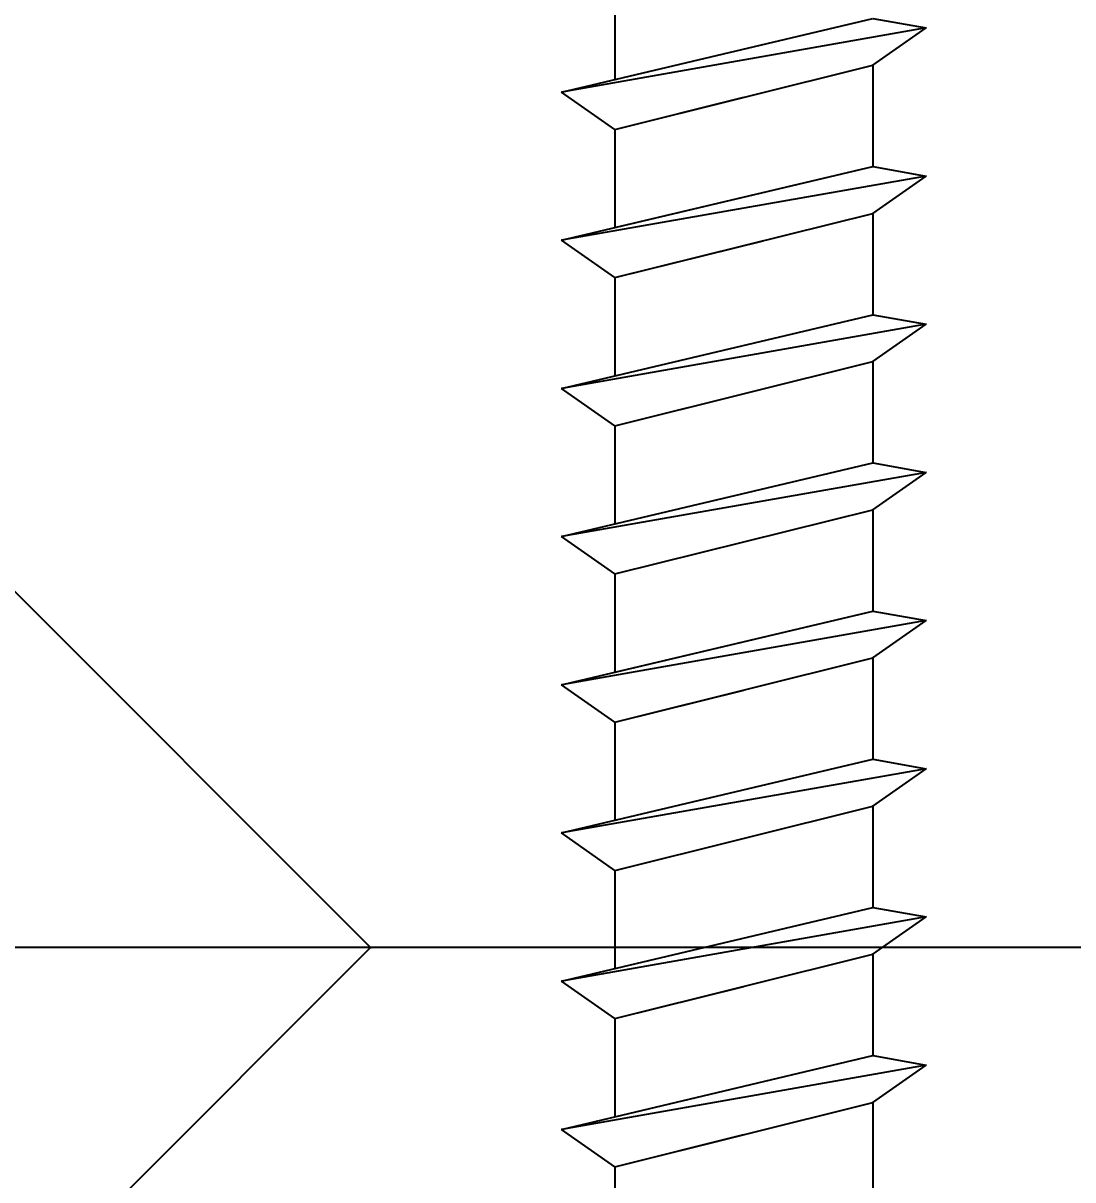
# Model space of a CAD drawing. Header units: inches. Extents: x -2661 to 42767, y -1222 to 9099.
# Drawn here: x 611.764 to 612.473, y 2356.344 to 2357.125 of the extents above; entities that cross this region are included whole.
import ezdxf
from ezdxf import colors
from ezdxf.entities.mleader import LeaderData, LeaderLine
from ezdxf.math import Vec2, Vec3

# ---------------------------------------------------------------- set-up
doc = ezdxf.new("R2010")
doc.units = ezdxf.units.IN
doc.header["$LTSCALE"] = 12
doc.header["$MEASUREMENT"] = 0
doc.layers.get('0').update_dxf_attribs({"linetype": 'CONTINUOUS'})
for name, color, linetype in [('S-ANNO-NOTE', 4, 'CONTINUOUS'), ('S-SIMPSON', 2, 'CONTINUOUS'), ('S-WOOD', 3, 'CONTINUOUS')]:
    doc.layers.add(name, color=color, linetype=linetype)
doc.styles.add('Arial', font='arial.ttf', dxfattribs={"width": 0.85})

# ---------------------------------------------------------------- blocks, each defined once
blk = doc.blocks.new('*U284')
h = blk.add_hatch()
h.set_pattern_fill('GLB', color=1, scale=1.5, pattern_type=2)
h.set_pattern_definition([(0, (0, 0), (0, 1.5), []), (315, (0, 0), (1.5, -3e-16), [2.12132, -2.12132]), (45, (0, 0), (1.5, -2e-16), [2.12132, -2.12132])])
h.paths.add_polyline_path([(0, 0), (5.5, 0), (5.5, 13.5), (0, 13.5)])
blk = doc.blocks.new('SIP SCREW')
at = {"layer": 'S-SIMPSON', "color": 1}
for p, q in [((-0.087, -10.81124), (-0.087, -10.87751)), ((-0.087, -10.81124), (-0.087, -10.87751)), ((-0.087, -10.81124), (-0.087, -10.87751)), ((-0.087, -10.81124), (-0.087, -10.87751)), ((-0.087, -10.81124), (-0.087, -10.87751)), ((-0.087, -10.81124), (-0.087, -10.87751)), ((-0.087, -10.81124), (-0.087, -10.87751)), ((-0.087, -10.81124), (-0.087, -10.87751)), ((-0.087, -10.81124), (-0.087, -10.87751)), ((-0.087, -10.81124), (-0.087, -10.87751)), ((-0.123, -10.88604), (0.087, -10.83631)), ((-0.123, -10.88604), (0.087, -10.83631)), ((-0.123, -10.88604), (0.087, -10.83631)), ((-0.123, -10.88604), (0.087, -10.83631)), ((0.123, -10.84266), (-0.123, -10.88604)), ((0.123, -10.84266), (-0.123, -10.88604)), ((0.123, -10.84266), (-0.123, -10.88604)), ((0.123, -10.84266), (-0.123, -10.88604)), ((0.087, -10.83631), (0.123, -10.84266)), ((0.087, -10.83631), (0.123, -10.84266)), ((0.087, -10.83631), (0.123, -10.84266)), ((0.087, -10.83631), (0.123, -10.84266)), ((0.087, -10.86787), (0.123, -10.84266)), ((0.087, -10.86787), (0.123, -10.84266)), ((0.087, -10.86787), (0.123, -10.84266)), ((0.087, -10.86787), (0.123, -10.84266)), ((-0.087, -10.91124), (0.087, -10.86787)), ((-0.087, -10.91124), (0.087, -10.86787)), ((-0.087, -10.91124), (0.087, -10.86787)), ((-0.087, -10.91124), (0.087, -10.86787)), ((0.087, -10.86787), (0.087, -10.93631)), ((0.087, -10.86787), (0.087, -10.93631)), ((0.087, -10.86787), (0.087, -10.93631)), ((0.087, -10.86787), (0.087, -10.93631)), ((0.087, -10.86787), (0.087, -10.93631)), ((0.087, -10.86787), (0.087, -10.93631)), ((0.087, -10.86787), (0.087, -10.93631)), ((0.087, -10.86787), (0.087, -10.93631)), ((0.087, -10.86787), (0.087, -10.93631)), ((0.087, -10.86787), (0.087, -10.93631)), ((0.087, -10.86787), (0.087, -10.93631)), ((0.087, -10.86787), (0.087, -10.93631)), ((0.087, -10.86787), (0.087, -10.93631)), ((0.087, -10.86787), (0.087, -10.93631)), ((-0.087, -10.91124), (-0.123, -10.88604)), ((-0.087, -10.91124), (-0.123, -10.88604)), ((-0.087, -10.91124), (-0.123, -10.88604)), ((-0.087, -10.91124), (-0.123, -10.88604)), ((-0.087, -10.91124), (-0.123, -10.88604)), ((-0.087, -10.91124), (0, -10.88956)), ((-0.087, -10.91124), (-0.087, -10.97751)), ((-0.087, -10.91124), (-0.087, -10.97751)), ((-0.087, -10.91124), (-0.087, -10.97751)), ((-0.087, -10.91124), (-0.087, -10.97751)), ((-0.087, -10.91124), (-0.087, -10.97751)), ((-0.087, -10.91124), (-0.087, -10.97751)), ((-0.087, -10.91124), (-0.087, -10.97751)), ((-0.087, -10.91124), (-0.087, -10.97751)), ((-0.087, -10.91124), (-0.087, -10.97751)), ((-0.087, -10.91124), (-0.087, -10.97751)), ((-0.087, -10.91124), (-0.087, -10.97751)), ((-0.087, -10.91124), (-0.087, -10.97751)), ((-0.087, -10.91124), (-0.087, -10.97751)), ((-0.087, -10.91124), (-0.087, -10.97751)), ((-0.087, -10.91124), (-0.087, -10.97751)), ((-0.087, -10.91124), (-0.087, -10.97751)), ((-0.123, -10.98604), (0.087, -10.93631)), ((-0.123, -10.98604), (0.087, -10.93631)), ((-0.123, -10.98604), (0.087, -10.93631)), ((-0.123, -10.98604), (0.087, -10.93631)), ((-0.123, -10.98604), (0.087, -10.93631)), ((-0.123, -10.98604), (0.087, -10.93631)), ((-0.123, -10.98604), (0.087, -10.93631)), ((-0.123, -10.98604), (0.087, -10.93631)), ((-0.087, -10.97751), (0.087, -10.93631)), ((0.087, -10.93631), (0.123, -10.94266)), ((0.087, -10.93631), (0.123, -10.94266)), ((0.087, -10.93631), (0.123, -10.94266)), ((0.087, -10.93631), (0.123, -10.94266)), ((0.087, -10.93631), (0.123, -10.94266)), ((0.087, -10.93631), (0.123, -10.94266)), ((0.087, -10.93631), (0.123, -10.94266)), ((0.087, -10.93631), (0.123, -10.94266)), ((0.087, -10.93631), (0.123, -10.94266)), ((0.123, -10.94266), (-0.123, -10.98604)), ((0.123, -10.94266), (-0.123, -10.98604)), ((0.123, -10.94266), (-0.123, -10.98604)), ((0.123, -10.94266), (-0.123, -10.98604)), ((0.123, -10.94266), (-0.123, -10.98604)), ((0.123, -10.94266), (-0.123, -10.98604)), ((0.123, -10.94266), (-0.123, -10.98604)), ((0.123, -10.94266), (-0.123, -10.98604)), ((0.123, -10.94266), (-0.123, -10.98604)), ((0.087, -10.96787), (0.123, -10.94266)), ((0.087, -10.96787), (0.123, -10.94266)), ((0.087, -10.96787), (0.123, -10.94266)), ((0.087, -10.96787), (0.123, -10.94266)), ((0.087, -10.96787), (0.123, -10.94266)), ((0.087, -10.96787), (0.123, -10.94266)), ((0.087, -10.96787), (0.123, -10.94266)), ((0.087, -10.96787), (0.123, -10.94266)), ((0.087, -10.96787), (0.123, -10.94266)), ((-0.087, -11.01124), (0.087, -10.96787)), ((-0.087, -11.01124), (0.087, -10.96787)), ((-0.087, -11.01124), (0.087, -10.96787)), ((-0.087, -11.01124), (0.087, -10.96787)), ((-0.087, -11.01124), (0.087, -10.96787)), ((-0.087, -11.01124), (0.087, -10.96787)), ((-0.087, -11.01124), (0.087, -10.96787)), ((-0.087, -11.01124), (0.087, -10.96787)), ((-0.087, -11.01124), (0.087, -10.96787)), ((0.087, -10.96787), (0.087, -11.03631)), ((0.087, -10.96787), (0.087, -11.03631)), ((0.087, -10.96787), (0.087, -11.03631)), ((0.087, -10.96787), (0.087, -11.03631)), ((0.087, -10.96787), (0.087, -11.03631)), ((0.087, -10.96787), (0.087, -11.03631)), ((0.087, -10.96787), (0.087, -11.03631)), ((0.087, -10.96787), (0.087, -11.03631)), ((0.087, -10.96787), (0.087, -11.03631)), ((0.087, -10.96787), (0.087, -11.03631)), ((0.087, -10.96787), (0.087, -11.03631)), ((0.087, -10.96787), (0.087, -11.03631)), ((0.087, -10.96787), (0.087, -11.03631)), ((0.087, -10.96787), (0.087, -11.03631)), ((0.087, -10.96787), (0.087, -11.03631)), ((0.087, -10.96787), (0.087, -11.03631)), ((0.087, -10.96787), (0.087, -11.03631)), ((0.087, -10.96787), (0.087, -11.03631)), ((0.087, -10.96787), (0.087, -11.03631)), ((0.087, -10.96787), (0.087, -11.03631)), ((0.087, -10.96787), (0.087, -11.03631)), ((-0.087, -11.01124), (-0.123, -10.98604)), ((-0.087, -11.01124), (-0.123, -10.98604)), ((-0.087, -11.01124), (-0.123, -10.98604)), ((-0.087, -11.01124), (-0.123, -10.98604)), ((-0.087, -11.01124), (-0.123, -10.98604)), ((-0.087, -11.01124), (-0.123, -10.98604)), ((-0.087, -11.01124), (-0.123, -10.98604)), ((-0.087, -11.01124), (-0.123, -10.98604)), ((-0.087, -11.01124), (-0.123, -10.98604)), ((-0.087, -11.01124), (-0.123, -10.98604)), ((-0.087, -11.01124), (-0.123, -10.98604)), ((-0.087, -11.01124), (-0.123, -10.98604)), ((-0.087, -11.01124), (-0.123, -10.98604)), ((-0.087, -11.01124), (0.01301, -10.98631)), ((-0.087, -11.01124), (0.01301, -10.98631)), ((-0.087, -11.01124), (0.01301, -10.98631)), ((-0.087, -11.01124), (0, -10.98956)), ((-0.087, -11.01124), (-0.087, -11.07751)), ((-0.087, -11.01124), (-0.087, -11.07751)), ((-0.087, -11.01124), (-0.087, -11.07751)), ((-0.087, -11.01124), (-0.087, -11.07751)), ((-0.087, -11.01124), (-0.087, -11.07751)), ((-0.087, -11.01124), (-0.087, -11.07751)), ((-0.087, -11.01124), (-0.087, -11.07751)), ((-0.087, -11.01124), (-0.087, -11.07751)), ((-0.087, -11.01124), (-0.087, -11.07751)), ((-0.087, -11.01124), (-0.087, -11.07751)), ((-0.087, -11.01124), (-0.087, -11.07751)), ((-0.087, -11.01124), (-0.087, -11.07751)), ((-0.087, -11.01124), (-0.087, -11.07751)), ((-0.087, -11.01124), (-0.087, -11.07751)), ((-0.087, -11.01124), (-0.087, -11.07751)), ((-0.087, -11.01124), (-0.087, -11.07751)), ((-0.087, -11.01124), (-0.087, -11.07751)), ((-0.087, -11.01124), (-0.087, -11.07751)), ((-0.087, -11.01124), (-0.087, -11.07751)), ((-0.087, -11.01124), (-0.087, -11.07751)), ((-0.087, -11.01124), (-0.087, -11.07751)), ((-0.123, -11.08604), (0.087, -11.03631)), ((-0.123, -11.08604), (0.087, -11.03631)), ((-0.123, -11.08604), (0.087, -11.03631)), ((-0.123, -11.08604), (0.087, -11.03631)), ((-0.123, -11.08604), (0.087, -11.03631)), ((-0.123, -11.08604), (0.087, -11.03631)), ((-0.123, -11.08604), (0.087, -11.03631)), ((-0.123, -11.08604), (0.087, -11.03631)), ((-0.123, -11.08604), (0.087, -11.03631)), ((-0.123, -11.08604), (0.087, -11.03631)), ((-0.123, -11.08604), (0.087, -11.03631)), ((-0.123, -11.08604), (0.087, -11.03631)), ((0.087, -11.03631), (0.123, -11.04266)), ((0.087, -11.03631), (0.123, -11.04266)), ((0.087, -11.03631), (0.123, -11.04266)), ((0.087, -11.03631), (0.123, -11.04266)), ((0.087, -11.03631), (0.123, -11.04266)), ((0.087, -11.03631), (0.123, -11.04266)), ((0.087, -11.03631), (0.123, -11.04266)), ((0.087, -11.03631), (0.123, -11.04266)), ((0.087, -11.03631), (0.123, -11.04266)), ((0.087, -11.03631), (0.123, -11.04266)), ((0.087, -11.03631), (0.123, -11.04266)), ((0.087, -11.03631), (0.123, -11.04266)), ((0.123, -11.04266), (-0.123, -11.08604)), ((0.123, -11.04266), (-0.123, -11.08604)), ((0.123, -11.04266), (-0.123, -11.08604)), ((0.123, -11.04266), (-0.123, -11.08604)), ((0.123, -11.04266), (-0.123, -11.08604)), ((0.123, -11.04266), (-0.123, -11.08604)), ((0.123, -11.04266), (-0.123, -11.08604)), ((0.123, -11.04266), (-0.123, -11.08604)), ((0.123, -11.04266), (-0.123, -11.08604)), ((0.123, -11.04266), (-0.123, -11.08604)), ((0.123, -11.04266), (-0.123, -11.08604)), ((0.123, -11.04266), (-0.123, -11.08604)), ((0.087, -11.06787), (0.123, -11.04266)), ((0.087, -11.06787), (0.123, -11.04266)), ((0.087, -11.06787), (0.123, -11.04266)), ((0.087, -11.06787), (0.123, -11.04266)), ((0.087, -11.06787), (0.123, -11.04266)), ((0.087, -11.06787), (0.123, -11.04266)), ((0.087, -11.06787), (0.123, -11.04266)), ((0.087, -11.06787), (0.123, -11.04266)), ((0.087, -11.06787), (0.123, -11.04266)), ((0.087, -11.06787), (0.123, -11.04266)), ((0.087, -11.06787), (0.123, -11.04266)), ((0.087, -11.06787), (0.123, -11.04266)), ((-0.087, -11.11124), (0.087, -11.06787)), ((-0.087, -11.11124), (0.087, -11.06787)), ((-0.087, -11.11124), (0.087, -11.06787)), ((-0.087, -11.11124), (0.087, -11.06787)), ((-0.087, -11.11124), (0.087, -11.06787)), ((-0.087, -11.11124), (0.087, -11.06787)), ((-0.087, -11.11124), (0.087, -11.06787)), ((-0.087, -11.11124), (0.087, -11.06787)), ((-0.087, -11.11124), (0.087, -11.06787)), ((-0.087, -11.11124), (0.087, -11.06787)), ((-0.087, -11.11124), (0.087, -11.06787)), ((-0.087, -11.11124), (0.087, -11.06787)), ((0.087, -11.06787), (0.087, -11.13631)), ((0.087, -11.06787), (0.087, -11.13631)), ((0.087, -11.06787), (0.087, -11.13631)), ((0.087, -11.06787), (0.087, -11.13631)), ((0.087, -11.06787), (0.087, -11.13631)), ((0.087, -11.06787), (0.087, -11.13631)), ((0.087, -11.06787), (0.087, -11.13631)), ((0.087, -11.06787), (0.087, -11.13631)), ((0.087, -11.06787), (0.087, -11.13631)), ((0.087, -11.06787), (0.087, -11.13631)), ((0.087, -11.06787), (0.087, -11.13631)), ((0.087, -11.06787), (0.087, -11.13631)), ((0.087, -11.06787), (0.087, -11.13631)), ((0.087, -11.06787), (0.087, -11.13631)), ((0.087, -11.06787), (0.087, -11.13631)), ((0.087, -11.06787), (0.087, -11.13631)), ((0.087, -11.06787), (0.087, -11.13631)), ((0.087, -11.06787), (0.087, -11.13631)), ((0.087, -11.06787), (0.087, -11.13631)), ((0.087, -11.06787), (0.087, -11.13631)), ((0.087, -11.06787), (0.087, -11.13631)), ((0.087, -11.06787), (0.087, -11.13631)), ((0.087, -11.06787), (0.087, -11.13631)), ((0.087, -11.06787), (0.087, -11.13631)), ((0.087, -11.06787), (0.087, -11.13631)), ((-0.087, -11.11124), (-0.123, -11.08604)), ((-0.087, -11.11124), (-0.123, -11.08604)), ((-0.087, -11.11124), (-0.123, -11.08604)), ((-0.087, -11.11124), (-0.123, -11.08604)), ((-0.087, -11.11124), (-0.123, -11.08604)), ((-0.087, -11.11124), (-0.123, -11.08604)), ((-0.087, -11.11124), (-0.123, -11.08604)), ((-0.087, -11.11124), (-0.123, -11.08604)), ((-0.087, -11.11124), (-0.123, -11.08604)), ((-0.087, -11.11124), (-0.123, -11.08604)), ((-0.087, -11.11124), (-0.123, -11.08604)), ((-0.087, -11.11124), (-0.123, -11.08604)), ((-0.087, -11.11124), (-0.123, -11.08604)), ((-0.087, -11.11124), (-0.123, -11.08604)), ((-0.087, -11.11124), (-0.123, -11.08604)), ((-0.087, -11.11124), (0.01301, -11.08631)), ((-0.087, -11.11124), (0.01301, -11.08631)), ((-0.087, -11.11124), (0.01301, -11.08631)), ((-0.087, -11.11124), (-0.087, -11.17751)), ((-0.087, -11.11124), (-0.087, -11.17751)), ((-0.087, -11.11124), (-0.087, -11.17751)), ((-0.087, -11.11124), (-0.087, -11.17751)), ((-0.087, -11.11124), (-0.087, -11.17751)), ((-0.087, -11.11124), (-0.087, -11.17751)), ((-0.087, -11.11124), (-0.087, -11.17751)), ((-0.087, -11.11124), (-0.087, -11.17751)), ((-0.087, -11.11124), (-0.087, -11.17751)), ((-0.087, -11.11124), (-0.087, -11.17751)), ((-0.087, -11.11124), (-0.087, -11.17751)), ((-0.087, -11.11124), (-0.087, -11.17751)), ((-0.087, -11.11124), (-0.087, -11.17751)), ((-0.087, -11.11124), (-0.087, -11.17751)), ((-0.087, -11.11124), (-0.087, -11.17751)), ((-0.087, -11.11124), (-0.087, -11.17751)), ((-0.087, -11.11124), (-0.087, -11.17751)), ((-0.087, -11.11124), (-0.087, -11.17751)), ((-0.087, -11.11124), (-0.087, -11.17751)), ((-0.087, -11.11124), (-0.087, -11.17751)), ((-0.087, -11.11124), (-0.087, -11.17751)), ((-0.087, -11.11124), (-0.087, -11.17751)), ((-0.087, -11.11124), (-0.087, -11.17751)), ((-0.087, -11.11124), (-0.087, -11.17751)), ((-0.087, -11.11124), (-0.087, -11.17751)), ((-0.123, -11.18604), (0.087, -11.13631)), ((-0.123, -11.18604), (0.087, -11.13631)), ((-0.123, -11.18604), (0.087, -11.13631)), ((-0.123, -11.18604), (0.087, -11.13631)), ((-0.123, -11.18604), (0.087, -11.13631)), ((-0.123, -11.18604), (0.087, -11.13631)), ((-0.123, -11.18604), (0.087, -11.13631)), ((-0.123, -11.18604), (0.087, -11.13631)), ((-0.123, -11.18604), (0.087, -11.13631)), ((-0.123, -11.18604), (0.087, -11.13631)), ((-0.123, -11.18604), (0.087, -11.13631)), ((-0.123, -11.18604), (0.087, -11.13631)), ((-0.123, -11.18604), (0.087, -11.13631)), ((-0.123, -11.18604), (0.087, -11.13631)), ((-0.123, -11.18604), (0.087, -11.13631)), ((-0.123, -11.18604), (0.087, -11.13631)), ((-0.123, -11.18604), (0.087, -11.13631)), ((-0.123, -11.18604), (0.087, -11.13631)), ((-0.123, -11.18604), (0.087, -11.13631)), ((0.087, -11.13631), (0.123, -11.14266)), ((0.087, -11.13631), (0.123, -11.14266)), ((0.087, -11.13631), (0.123, -11.14266)), ((0.087, -11.13631), (0.123, -11.14266)), ((0.087, -11.13631), (0.123, -11.14266)), ((0.087, -11.13631), (0.123, -11.14266)), ((0.087, -11.13631), (0.123, -11.14266)), ((0.087, -11.13631), (0.123, -11.14266)), ((0.087, -11.13631), (0.123, -11.14266)), ((0.087, -11.13631), (0.123, -11.14266)), ((0.087, -11.13631), (0.123, -11.14266)), ((0.087, -11.13631), (0.123, -11.14266)), ((0.087, -11.13631), (0.123, -11.14266)), ((0.087, -11.13631), (0.123, -11.14266)), ((0.087, -11.13631), (0.123, -11.14266)), ((0.087, -11.13631), (0.123, -11.14266)), ((0.087, -11.13631), (0.123, -11.14266)), ((0.087, -11.13631), (0.123, -11.14266)), ((0.087, -11.13631), (0.123, -11.14266)), ((0.123, -11.14266), (-0.123, -11.18604)), ((0.123, -11.14266), (-0.123, -11.18604)), ((0.123, -11.14266), (-0.123, -11.18604)), ((0.123, -11.14266), (-0.123, -11.18604)), ((0.123, -11.14266), (-0.123, -11.18604)), ((0.123, -11.14266), (-0.123, -11.18604)), ((0.123, -11.14266), (-0.123, -11.18604)), ((0.123, -11.14266), (-0.123, -11.18604)), ((0.123, -11.14266), (-0.123, -11.18604)), ((0.123, -11.14266), (-0.123, -11.18604)), ((0.123, -11.14266), (-0.123, -11.18604)), ((0.123, -11.14266), (-0.123, -11.18604)), ((0.123, -11.14266), (-0.123, -11.18604)), ((0.123, -11.14266), (-0.123, -11.18604)), ((0.123, -11.14266), (-0.123, -11.18604)), ((0.123, -11.14266), (-0.123, -11.18604)), ((0.123, -11.14266), (-0.123, -11.18604)), ((0.123, -11.14266), (-0.123, -11.18604)), ((0.123, -11.14266), (-0.123, -11.18604)), ((0.087, -11.16787), (0.123, -11.14266)), ((0.087, -11.16787), (0.123, -11.14266)), ((0.087, -11.16787), (0.123, -11.14266)), ((0.087, -11.16787), (0.123, -11.14266)), ((0.087, -11.16787), (0.123, -11.14266)), ((0.087, -11.16787), (0.123, -11.14266)), ((0.087, -11.16787), (0.123, -11.14266)), ((0.087, -11.16787), (0.123, -11.14266)), ((0.087, -11.16787), (0.123, -11.14266)), ((0.087, -11.16787), (0.123, -11.14266)), ((0.087, -11.16787), (0.123, -11.14266)), ((0.087, -11.16787), (0.123, -11.14266)), ((0.087, -11.16787), (0.123, -11.14266)), ((0.087, -11.16787), (0.123, -11.14266)), ((0.087, -11.16787), (0.123, -11.14266)), ((0.087, -11.16787), (0.123, -11.14266)), ((0.087, -11.16787), (0.123, -11.14266)), ((0.087, -11.16787), (0.123, -11.14266)), ((0.087, -11.16787), (0.123, -11.14266)), ((-0.087, -11.21124), (0.087, -11.16787)), ((-0.087, -11.21124), (0.087, -11.16787)), ((-0.087, -11.21124), (0.087, -11.16787)), ((-0.087, -11.21124), (0.087, -11.16787)), ((-0.087, -11.21124), (0.087, -11.16787)), ((-0.087, -11.21124), (0.087, -11.16787)), ((-0.087, -11.21124), (0.087, -11.16787)), ((-0.087, -11.21124), (0.087, -11.16787)), ((-0.087, -11.21124), (0.087, -11.16787)), ((-0.087, -11.21124), (0.087, -11.16787)), ((-0.087, -11.21124), (0.087, -11.16787)), ((-0.087, -11.21124), (0.087, -11.16787)), ((-0.087, -11.21124), (0.087, -11.16787)), ((-0.087, -11.21124), (0.087, -11.16787)), ((-0.087, -11.21124), (0.087, -11.16787)), ((-0.087, -11.21124), (0.087, -11.16787)), ((-0.087, -11.21124), (0.087, -11.16787)), ((-0.087, -11.21124), (0.087, -11.16787)), ((-0.087, -11.21124), (0.087, -11.16787)), ((0.087, -11.16787), (0.087, -11.23631)), ((0.087, -11.16787), (0.087, -11.23631)), ((0.087, -11.16787), (0.087, -11.23631)), ((0.087, -11.16787), (0.087, -11.23631)), ((0.087, -11.16787), (0.087, -11.23631)), ((0.087, -11.16787), (0.087, -11.23631)), ((0.087, -11.16787), (0.087, -11.23631)), ((0.087, -11.16787), (0.087, -11.23631)), ((0.087, -11.16787), (0.087, -11.23631)), ((0.087, -11.16787), (0.087, -11.23631)), ((0.087, -11.16787), (0.087, -11.23631)), ((0.087, -11.16787), (0.087, -11.23631)), ((-0.087, -11.21124), (-0.123, -11.18604)), ((-0.087, -11.21124), (-0.123, -11.18604)), ((-0.087, -11.21124), (-0.123, -11.18604)), ((-0.087, -11.21124), (-0.123, -11.18604)), ((-0.087, -11.21124), (-0.123, -11.18604)), ((-0.087, -11.21124), (-0.123, -11.18604)), ((-0.087, -11.21124), (-0.123, -11.18604)), ((-0.087, -11.21124), (-0.123, -11.18604)), ((-0.087, -11.21124), (-0.123, -11.18604)), ((-0.087, -11.21124), (-0.123, -11.18604)), ((-0.087, -11.21124), (-0.123, -11.18604)), ((-0.087, -11.21124), (-0.123, -11.18604)), ((-0.087, -11.21124), (-0.123, -11.18604)), ((-0.087, -11.21124), (-0.123, -11.18604)), ((-0.087, -11.21124), (-0.123, -11.18604)), ((-0.087, -11.21124), (-0.123, -11.18604)), ((-0.087, -11.21124), (-0.123, -11.18604)), ((-0.087, -11.21124), (-0.123, -11.18604)), ((-0.087, -11.21124), (-0.123, -11.18604)), ((-0.087, -11.21124), (-0.123, -11.18604)), ((-0.087, -11.21124), (-0.123, -11.18604)), ((-0.087, -11.21124), (-0.123, -11.18604)), ((-0.087, -11.21124), (-0.123, -11.18604)), ((-0.087, -11.21124), (0, -11.18956)), ((-0.087, -11.21124), (0, -11.18956)), ((-0.087, -11.21124), (0, -11.18956)), ((-0.087, -11.21124), (0, -11.18956)), ((-0.087, -11.21124), (-0.087, -11.27751)), ((-0.087, -11.21124), (-0.087, -11.27751)), ((-0.087, -11.21124), (-0.087, -11.27751)), ((-0.087, -11.21124), (-0.087, -11.27751)), ((-0.087, -11.21124), (-0.087, -11.27751)), ((-0.087, -11.21124), (-0.087, -11.27751)), ((-0.087, -11.21124), (-0.087, -11.27751)), ((-0.087, -11.21124), (-0.087, -11.27751)), ((-0.087, -11.21124), (-0.087, -11.27751)), ((-0.087, -11.21124), (-0.087, -11.27751)), ((-0.087, -11.21124), (-0.087, -11.27751)), ((-0.087, -11.21124), (-0.087, -11.27751)), ((-0.087, -11.21124), (-0.087, -11.27751)), ((-0.087, -11.21124), (-0.087, -11.27751)), ((-0.123, -11.28604), (0.087, -11.23631)), ((-0.123, -11.28604), (0.087, -11.23631)), ((-0.123, -11.28604), (0.087, -11.23631)), ((-0.123, -11.28604), (0.087, -11.23631)), ((-0.123, -11.28604), (0.087, -11.23631)), ((-0.123, -11.28604), (0.087, -11.23631)), ((-0.123, -11.28604), (0.087, -11.23631)), ((-0.123, -11.28604), (0.087, -11.23631)), ((-0.087, -11.27751), (0.087, -11.23631)), ((0.087, -11.23631), (0.123, -11.24266)), ((0.087, -11.23631), (0.123, -11.24266)), ((0.087, -11.23631), (0.123, -11.24266)), ((0.087, -11.23631), (0.123, -11.24266)), ((0.087, -11.23631), (0.123, -11.24266)), ((0.087, -11.23631), (0.123, -11.24266)), ((0.087, -11.23631), (0.123, -11.24266)), ((0.087, -11.23631), (0.123, -11.24266)), ((0.087, -11.23631), (0.123, -11.24266)), ((0.123, -11.24266), (-0.123, -11.28604)), ((0.123, -11.24266), (-0.123, -11.28604)), ((0.123, -11.24266), (-0.123, -11.28604)), ((0.123, -11.24266), (-0.123, -11.28604)), ((0.123, -11.24266), (-0.123, -11.28604)), ((0.123, -11.24266), (-0.123, -11.28604)), ((0.123, -11.24266), (-0.123, -11.28604)), ((0.123, -11.24266), (-0.123, -11.28604)), ((0.123, -11.24266), (-0.123, -11.28604)), ((0.087, -11.26787), (0.123, -11.24266)), ((0.087, -11.26787), (0.123, -11.24266)), ((0.087, -11.26787), (0.123, -11.24266)), ((0.087, -11.26787), (0.123, -11.24266)), ((0.087, -11.26787), (0.123, -11.24266)), ((0.087, -11.26787), (0.123, -11.24266)), ((0.087, -11.26787), (0.123, -11.24266)), ((0.087, -11.26787), (0.123, -11.24266)), ((0.087, -11.26787), (0.123, -11.24266)), ((-0.087, -11.31124), (0.087, -11.26787)), ((-0.087, -11.31124), (0.087, -11.26787)), ((-0.087, -11.31124), (0.087, -11.26787)), ((-0.087, -11.31124), (0.087, -11.26787)), ((-0.087, -11.31124), (0.087, -11.26787)), ((-0.087, -11.31124), (0.087, -11.26787)), ((-0.087, -11.31124), (0.087, -11.26787)), ((-0.087, -11.31124), (0.087, -11.26787)), ((-0.087, -11.31124), (0.087, -11.26787)), ((0.087, -11.26787), (0.087, -11.33631)), ((0.087, -11.26787), (0.087, -11.33631)), ((0.087, -11.26787), (0.087, -11.33631)), ((0.087, -11.26787), (0.087, -11.33631)), ((0.087, -11.26787), (0.087, -11.33631)), ((0.087, -11.26787), (0.087, -11.33631)), ((0.087, -11.26787), (0.087, -11.33631)), ((0.087, -11.26787), (0.087, -11.33631)), ((0.087, -11.26787), (0.087, -11.33631)), ((0.087, -11.26787), (0.087, -11.33631)), ((0.087, -11.26787), (0.087, -11.33631)), ((0.087, -11.26787), (0.087, -11.33631)), ((0.087, -11.26787), (0.087, -11.33631)), ((0.087, -11.26787), (0.087, -11.33631)), ((0.087, -11.26787), (0.087, -11.33631)), ((0.087, -11.26787), (0.087, -11.33631)), ((0.087, -11.26787), (0.087, -11.33631)), ((-0.087, -11.31124), (-0.123, -11.28604)), ((-0.087, -11.31124), (-0.123, -11.28604)), ((-0.087, -11.31124), (-0.123, -11.28604)), ((-0.087, -11.31124), (-0.123, -11.28604)), ((-0.087, -11.31124), (-0.123, -11.28604)), ((-0.087, -11.31124), (-0.123, -11.28604)), ((-0.087, -11.31124), (-0.123, -11.28604)), ((-0.087, -11.31124), (-0.123, -11.28604)), ((-0.087, -11.31124), (-0.123, -11.28604)), ((-0.087, -11.31124), (-0.123, -11.28604)), ((-0.087, -11.31124), (-0.123, -11.28604)), ((-0.087, -11.31124), (-0.123, -11.28604)), ((-0.087, -11.31124), (-0.123, -11.28604)), ((-0.087, -11.31124), (0.01301, -11.28631)), ((-0.087, -11.31124), (0.01301, -11.28631)), ((-0.087, -11.31124), (0.01301, -11.28631)), ((-0.087, -11.31124), (0, -11.28956)), ((-0.087, -11.31124), (-0.087, -11.37751)), ((-0.087, -11.31124), (-0.087, -11.37751)), ((-0.087, -11.31124), (-0.087, -11.37751)), ((-0.087, -11.31124), (-0.087, -11.37751)), ((-0.087, -11.31124), (-0.087, -11.37751)), ((-0.087, -11.31124), (-0.087, -11.37751)), ((-0.087, -11.31124), (-0.087, -11.37751)), ((-0.087, -11.31124), (-0.087, -11.37751)), ((-0.087, -11.31124), (-0.087, -11.37751)), ((-0.087, -11.31124), (-0.087, -11.37751)), ((-0.087, -11.31124), (-0.087, -11.37751)), ((-0.087, -11.31124), (-0.087, -11.37751)), ((-0.087, -11.31124), (-0.087, -11.37751)), ((-0.087, -11.31124), (-0.087, -11.37751)), ((-0.087, -11.31124), (-0.087, -11.37751)), ((-0.087, -11.31124), (-0.087, -11.37751)), ((-0.123, -11.38604), (0.087, -11.33631)), ((-0.123, -11.38604), (0.087, -11.33631)), ((-0.123, -11.38604), (0.087, -11.33631)), ((-0.123, -11.38604), (0.087, -11.33631)), ((-0.123, -11.38604), (0.087, -11.33631)), ((-0.123, -11.38604), (0.087, -11.33631)), ((-0.123, -11.38604), (0.087, -11.33631)), ((-0.123, -11.38604), (0.087, -11.33631)), ((-0.123, -11.38604), (0.087, -11.33631)), ((-0.123, -11.38604), (0.087, -11.33631)), ((-0.123, -11.38604), (0.087, -11.33631)), ((-0.123, -11.38604), (0.087, -11.33631)), ((0.123, -11.34266), (-0.123, -11.38604)), ((0.123, -11.34266), (-0.123, -11.38604)), ((0.123, -11.34266), (-0.123, -11.38604)), ((0.123, -11.34266), (-0.123, -11.38604)), ((0.123, -11.34266), (-0.123, -11.38604)), ((0.123, -11.34266), (-0.123, -11.38604)), ((0.123, -11.34266), (-0.123, -11.38604)), ((0.123, -11.34266), (-0.123, -11.38604)), ((0.123, -11.34266), (-0.123, -11.38604)), ((0.123, -11.34266), (-0.123, -11.38604)), ((0.123, -11.34266), (-0.123, -11.38604)), ((0.123, -11.34266), (-0.123, -11.38604)), ((0.087, -11.33631), (0.123, -11.34266)), ((0.087, -11.33631), (0.123, -11.34266)), ((0.087, -11.33631), (0.123, -11.34266)), ((0.087, -11.33631), (0.123, -11.34266)), ((0.087, -11.33631), (0.123, -11.34266)), ((0.087, -11.33631), (0.123, -11.34266)), ((0.087, -11.33631), (0.123, -11.34266)), ((0.087, -11.33631), (0.123, -11.34266)), ((0.087, -11.33631), (0.123, -11.34266)), ((0.087, -11.33631), (0.123, -11.34266)), ((0.087, -11.33631), (0.123, -11.34266)), ((0.087, -11.33631), (0.123, -11.34266)), ((0.087, -11.36787), (0.123, -11.34266)), ((0.087, -11.36787), (0.123, -11.34266)), ((0.087, -11.36787), (0.123, -11.34266)), ((0.087, -11.36787), (0.123, -11.34266)), ((0.087, -11.36787), (0.123, -11.34266)), ((0.087, -11.36787), (0.123, -11.34266)), ((0.087, -11.36787), (0.123, -11.34266)), ((0.087, -11.36787), (0.123, -11.34266)), ((0.087, -11.36787), (0.123, -11.34266)), ((0.087, -11.36787), (0.123, -11.34266)), ((0.087, -11.36787), (0.123, -11.34266)), ((0.087, -11.36787), (0.123, -11.34266)), ((-0.087, -11.41124), (0.087, -11.36787)), ((-0.087, -11.41124), (0.087, -11.36787)), ((-0.087, -11.41124), (0.087, -11.36787)), ((-0.087, -11.41124), (0.087, -11.36787)), ((-0.087, -11.41124), (0.087, -11.36787)), ((-0.087, -11.41124), (0.087, -11.36787)), ((-0.087, -11.41124), (0.087, -11.36787)), ((-0.087, -11.41124), (0.087, -11.36787)), ((-0.087, -11.41124), (0.087, -11.36787)), ((-0.087, -11.41124), (0.087, -11.36787)), ((-0.087, -11.41124), (0.087, -11.36787)), ((-0.087, -11.41124), (0.087, -11.36787)), ((0.087, -11.36787), (0.087, -11.43631)), ((0.087, -11.36787), (0.087, -11.43631)), ((0.087, -11.36787), (0.087, -11.43631)), ((0.087, -11.36787), (0.087, -11.43631)), ((0.087, -11.36787), (0.087, -11.43631)), ((0.087, -11.36787), (0.087, -11.43631)), ((0.087, -11.36787), (0.087, -11.43631)), ((0.087, -11.36787), (0.087, -11.43631)), ((0.087, -11.36787), (0.087, -11.43631)), ((0.087, -11.36787), (0.087, -11.43631)), ((0.087, -11.36787), (0.087, -11.43631)), ((0.087, -11.36787), (0.087, -11.43631)), ((0.087, -11.36787), (0.087, -11.43631)), ((0.087, -11.36787), (0.087, -11.43631)), ((0.087, -11.36787), (0.087, -11.43631)), ((0.087, -11.36787), (0.087, -11.43631)), ((0.087, -11.36787), (0.087, -11.43631)), ((-0.087, -11.41124), (-0.123, -11.38604)), ((-0.087, -11.41124), (-0.123, -11.38604)), ((-0.087, -11.41124), (-0.123, -11.38604)), ((-0.087, -11.41124), (-0.123, -11.38604)), ((-0.087, -11.41124), (-0.123, -11.38604)), ((-0.087, -11.41124), (-0.123, -11.38604)), ((-0.087, -11.41124), (-0.123, -11.38604)), ((-0.087, -11.41124), (-0.123, -11.38604)), ((-0.087, -11.41124), (-0.123, -11.38604)), ((-0.087, -11.41124), (-0.123, -11.38604)), ((-0.087, -11.41124), (-0.123, -11.38604)), ((-0.087, -11.41124), (-0.123, -11.38604)), ((-0.087, -11.41124), (-0.087, -11.47751)), ((-0.087, -11.41124), (-0.087, -11.47751)), ((-0.087, -11.41124), (-0.087, -11.47751)), ((-0.087, -11.41124), (-0.087, -11.47751)), ((-0.087, -11.41124), (-0.087, -11.47751)), ((-0.087, -11.41124), (-0.087, -11.47751)), ((-0.087, -11.41124), (-0.087, -11.47751)), ((-0.087, -11.41124), (-0.087, -11.47751)), ((-0.087, -11.41124), (-0.087, -11.47751)), ((-0.087, -11.41124), (-0.087, -11.47751)), ((-0.087, -11.41124), (-0.087, -11.47751)), ((-0.087, -11.41124), (-0.087, -11.47751)), ((-0.087, -11.41124), (-0.087, -11.47751)), ((-0.087, -11.41124), (-0.087, -11.47751)), ((-0.087, -11.41124), (-0.087, -11.47751)), ((-0.087, -11.41124), (-0.087, -11.47751)), ((-0.087, -11.41124), (-0.087, -11.47751)), ((-0.123, -11.48604), (0.087, -11.43631)), ((-0.123, -11.48604), (0.087, -11.43631)), ((-0.123, -11.48604), (0.087, -11.43631)), ((-0.123, -11.48604), (0.087, -11.43631)), ((-0.123, -11.48604), (0.087, -11.43631)), ((-0.123, -11.48604), (0.087, -11.43631)), ((-0.123, -11.48604), (0.087, -11.43631)), ((-0.123, -11.48604), (0.087, -11.43631)), ((-0.123, -11.48604), (0.087, -11.43631)), ((-0.123, -11.48604), (0.087, -11.43631)), ((-0.123, -11.48604), (0.087, -11.43631)), ((-0.123, -11.48604), (0.087, -11.43631)), ((-0.123, -11.48604), (0.087, -11.43631)), ((-0.123, -11.48604), (0.087, -11.43631)), ((-0.123, -11.48604), (0.087, -11.43631)), ((0.087, -11.43631), (0.123, -11.44266)), ((0.087, -11.43631), (0.123, -11.44266)), ((0.087, -11.43631), (0.123, -11.44266)), ((0.087, -11.43631), (0.123, -11.44266)), ((0.087, -11.43631), (0.123, -11.44266)), ((0.087, -11.43631), (0.123, -11.44266)), ((0.087, -11.43631), (0.123, -11.44266)), ((0.087, -11.43631), (0.123, -11.44266)), ((0.087, -11.43631), (0.123, -11.44266)), ((0.087, -11.43631), (0.123, -11.44266)), ((0.087, -11.43631), (0.123, -11.44266)), ((0.087, -11.43631), (0.123, -11.44266)), ((0.087, -11.43631), (0.123, -11.44266)), ((0.087, -11.43631), (0.123, -11.44266)), ((0.087, -11.43631), (0.123, -11.44266)), ((0.123, -11.44266), (-0.123, -11.48604)), ((0.123, -11.44266), (-0.123, -11.48604)), ((0.123, -11.44266), (-0.123, -11.48604)), ((0.123, -11.44266), (-0.123, -11.48604)), ((0.123, -11.44266), (-0.123, -11.48604)), ((0.123, -11.44266), (-0.123, -11.48604)), ((0.123, -11.44266), (-0.123, -11.48604)), ((0.123, -11.44266), (-0.123, -11.48604)), ((0.123, -11.44266), (-0.123, -11.48604)), ((0.123, -11.44266), (-0.123, -11.48604)), ((0.123, -11.44266), (-0.123, -11.48604)), ((0.123, -11.44266), (-0.123, -11.48604)), ((0.123, -11.44266), (-0.123, -11.48604)), ((0.123, -11.44266), (-0.123, -11.48604)), ((0.123, -11.44266), (-0.123, -11.48604)), ((0.087, -11.46787), (0.123, -11.44266)), ((0.087, -11.46787), (0.123, -11.44266)), ((0.087, -11.46787), (0.123, -11.44266)), ((0.087, -11.46787), (0.123, -11.44266)), ((0.087, -11.46787), (0.123, -11.44266)), ((0.087, -11.46787), (0.123, -11.44266)), ((0.087, -11.46787), (0.123, -11.44266)), ((0.087, -11.46787), (0.123, -11.44266)), ((0.087, -11.46787), (0.123, -11.44266)), ((0.087, -11.46787), (0.123, -11.44266)), ((0.087, -11.46787), (0.123, -11.44266)), ((0.087, -11.46787), (0.123, -11.44266)), ((0.087, -11.46787), (0.123, -11.44266)), ((0.087, -11.46787), (0.123, -11.44266)), ((0.087, -11.46787), (0.123, -11.44266)), ((-0.087, -11.51124), (0.087, -11.46787)), ((-0.087, -11.51124), (0.087, -11.46787)), ((-0.087, -11.51124), (0.087, -11.46787)), ((-0.087, -11.51124), (0.087, -11.46787)), ((-0.087, -11.51124), (0.087, -11.46787)), ((-0.087, -11.51124), (0.087, -11.46787)), ((-0.087, -11.51124), (0.087, -11.46787)), ((-0.087, -11.51124), (0.087, -11.46787)), ((-0.087, -11.51124), (0.087, -11.46787)), ((-0.087, -11.51124), (0.087, -11.46787)), ((-0.087, -11.51124), (0.087, -11.46787)), ((-0.087, -11.51124), (0.087, -11.46787)), ((-0.087, -11.51124), (0.087, -11.46787)), ((-0.087, -11.51124), (0.087, -11.46787)), ((-0.087, -11.51124), (0.087, -11.46787)), ((0.087, -11.46787), (0.087, -11.53631)), ((0.087, -11.46787), (0.087, -11.53631)), ((0.087, -11.46787), (0.087, -11.53631)), ((0.087, -11.46787), (0.087, -11.53631)), ((0.087, -11.46787), (0.087, -11.53631)), ((0.087, -11.46787), (0.087, -11.53631)), ((0.087, -11.46787), (0.087, -11.53631)), ((0.087, -11.46787), (0.087, -11.53631)), ((0.087, -11.46787), (0.087, -11.53631)), ((0.087, -11.46787), (0.087, -11.53631)), ((0.087, -11.46787), (0.087, -11.53631)), ((0.087, -11.46787), (0.087, -11.53631)), ((0.087, -11.46787), (0.087, -11.53631)), ((0.087, -11.46787), (0.087, -11.53631)), ((0.087, -11.46787), (0.087, -11.53631)), ((0.087, -11.46787), (0.087, -11.53631)), ((0.087, -11.46787), (0.087, -11.53631)), ((0.087, -11.46787), (0.087, -11.53631)), ((-0.087, -11.51124), (-0.123, -11.48604)), ((-0.087, -11.51124), (-0.123, -11.48604)), ((-0.087, -11.51124), (-0.123, -11.48604)), ((-0.087, -11.51124), (-0.123, -11.48604)), ((-0.087, -11.51124), (-0.123, -11.48604)), ((-0.087, -11.51124), (-0.123, -11.48604)), ((-0.087, -11.51124), (-0.123, -11.48604)), ((-0.087, -11.51124), (-0.123, -11.48604)), ((-0.087, -11.51124), (-0.123, -11.48604)), ((-0.087, -11.51124), (-0.123, -11.48604)), ((-0.087, -11.51124), (-0.123, -11.48604)), ((-0.087, -11.51124), (-0.123, -11.48604)), ((-0.087, -11.51124), (-0.123, -11.48604)), ((-0.087, -11.51124), (-0.123, -11.48604)), ((-0.087, -11.51124), (-0.123, -11.48604)), ((-0.087, -11.51124), (-0.123, -11.48604)), ((-0.087, -11.51124), (-0.123, -11.48604)), ((-0.087, -11.51124), (-0.123, -11.48604)), ((-0.087, -11.51124), (0, -11.48956)), ((-0.087, -11.51124), (0, -11.48956)), ((-0.087, -11.51124), (0, -11.48956)), ((-0.087, -11.51124), (-0.087, -11.57751)), ((-0.087, -11.51124), (-0.087, -11.57751)), ((-0.087, -11.51124), (-0.087, -11.57751)), ((-0.087, -11.51124), (-0.087, -11.57751)), ((-0.087, -11.51124), (-0.087, -11.57751)), ((-0.087, -11.51124), (-0.087, -11.57751)), ((-0.087, -11.51124), (-0.087, -11.57751)), ((-0.087, -11.51124), (-0.087, -11.57751)), ((-0.087, -11.51124), (-0.087, -11.57751)), ((-0.087, -11.51124), (-0.087, -11.57751)), ((-0.087, -11.51124), (-0.087, -11.57751)), ((-0.087, -11.51124), (-0.087, -11.57751)), ((-0.123, -11.58604), (0.087, -11.53631)), ((-0.123, -11.58604), (0.087, -11.53631)), ((-0.123, -11.58604), (0.087, -11.53631)), ((-0.123, -11.58604), (0.087, -11.53631)), ((-0.123, -11.58604), (0.087, -11.53631)), ((-0.123, -11.58604), (0.087, -11.53631)), ((-0.123, -11.58604), (0.087, -11.53631)), ((-0.123, -11.58604), (0.087, -11.53631)), ((-0.087, -11.57751), (0.087, -11.53631)), ((0.087, -11.53631), (0.123, -11.54266)), ((0.087, -11.53631), (0.123, -11.54266)), ((0.087, -11.53631), (0.123, -11.54266)), ((0.087, -11.53631), (0.123, -11.54266)), ((0.087, -11.53631), (0.123, -11.54266)), ((0.087, -11.53631), (0.123, -11.54266)), ((0.087, -11.53631), (0.123, -11.54266)), ((0.087, -11.53631), (0.123, -11.54266)), ((0.087, -11.53631), (0.123, -11.54266)), ((0.123, -11.54266), (-0.123, -11.58604)), ((0.123, -11.54266), (-0.123, -11.58604)), ((0.123, -11.54266), (-0.123, -11.58604)), ((0.123, -11.54266), (-0.123, -11.58604)), ((0.123, -11.54266), (-0.123, -11.58604)), ((0.123, -11.54266), (-0.123, -11.58604)), ((0.123, -11.54266), (-0.123, -11.58604)), ((0.123, -11.54266), (-0.123, -11.58604)), ((0.123, -11.54266), (-0.123, -11.58604)), ((0.087, -11.56787), (0.123, -11.54266)), ((0.087, -11.56787), (0.123, -11.54266)), ((0.087, -11.56787), (0.123, -11.54266)), ((0.087, -11.56787), (0.123, -11.54266)), ((0.087, -11.56787), (0.123, -11.54266)), ((0.087, -11.56787), (0.123, -11.54266)), ((0.087, -11.56787), (0.123, -11.54266)), ((0.087, -11.56787), (0.123, -11.54266)), ((0.087, -11.56787), (0.123, -11.54266)), ((-0.087, -11.61124), (0.087, -11.56787)), ((-0.087, -11.61124), (0.087, -11.56787)), ((-0.087, -11.61124), (0.087, -11.56787)), ((-0.087, -11.61124), (0.087, -11.56787)), ((-0.087, -11.61124), (0.087, -11.56787)), ((-0.087, -11.61124), (0.087, -11.56787)), ((-0.087, -11.61124), (0.087, -11.56787)), ((-0.087, -11.61124), (0.087, -11.56787)), ((-0.087, -11.61124), (0.087, -11.56787)), ((0.087, -11.56787), (0.087, -11.63631)), ((0.087, -11.56787), (0.087, -11.63631)), ((0.087, -11.56787), (0.087, -11.63631)), ((0.087, -11.56787), (0.087, -11.63631)), ((0.087, -11.56787), (0.087, -11.63631)), ((0.087, -11.56787), (0.087, -11.63631)), ((0.087, -11.56787), (0.087, -11.63631)), ((0.087, -11.56787), (0.087, -11.63631)), ((0.087, -11.56787), (0.087, -11.63631)), ((0.087, -11.56787), (0.087, -11.63631)), ((0.087, -11.56787), (0.087, -11.63631)), ((0.087, -11.56787), (0.087, -11.63631)), ((0.087, -11.56787), (0.087, -11.63631)), ((-0.087, -11.61124), (-0.123, -11.58604)), ((-0.087, -11.61124), (-0.123, -11.58604)), ((-0.087, -11.61124), (-0.123, -11.58604)), ((-0.087, -11.61124), (-0.123, -11.58604)), ((-0.087, -11.61124), (-0.123, -11.58604)), ((-0.087, -11.61124), (-0.123, -11.58604)), ((-0.087, -11.61124), (-0.123, -11.58604)), ((-0.087, -11.61124), (-0.123, -11.58604)), ((-0.087, -11.61124), (-0.123, -11.58604)), ((-0.087, -11.61124), (-0.123, -11.58604)), ((-0.087, -11.61124), (-0.123, -11.58604)), ((-0.087, -11.61124), (-0.123, -11.58604)), ((-0.087, -11.61124), (-0.123, -11.58604)), ((-0.087, -11.61124), (0.01301, -11.58631)), ((-0.087, -11.61124), (0.01301, -11.58631)), ((-0.087, -11.61124), (0.01301, -11.58631)), ((-0.087, -11.61124), (0, -11.58956)), ((-0.087, -11.61124), (-0.087, -11.67751)), ((-0.087, -11.61124), (-0.087, -11.67751)), ((-0.087, -11.61124), (-0.087, -11.67751)), ((-0.087, -11.61124), (-0.087, -11.67751)), ((-0.087, -11.61124), (-0.087, -11.67751)), ((-0.087, -11.61124), (-0.087, -11.67751)), ((-0.087, -11.61124), (-0.087, -11.67751)), ((-0.087, -11.61124), (-0.087, -11.67751)), ((-0.087, -11.61124), (-0.087, -11.67751)), ((-0.087, -11.61124), (-0.087, -11.67751)), ((-0.087, -11.61124), (-0.087, -11.67751))]:
    blk.add_line(p, q, dxfattribs=at)

msp = doc.modelspace()

# ---------------------------------------------------------------- block references
at = {"layer": 'S-WOOD'}
msp.add_blockref('SIP SCREW', (612.25107, 2367.9643), dxfattribs=at)
at = {"layer": 'S-WOOD', "color": 4, "xscale": -1, "rotation": 180}
msp.add_blockref('*U284', (609.02331, 2357.4643), dxfattribs=at)

# ---------------------------------------------------------------- leaders
at = {"layer": 'S-ANNO-NOTE'}
ml = msp.add_multileader_mtext('Standard', dxfattribs=at)
ml.set_content('\\A1;SPLINE PER SCHEDULE', color=4, style='Arial')
ml.set_leader_properties(color=2)
ml.build(insert=Vec2(0, 0))
ml.multileader.update_dxf_attribs({"dogleg_length": 0.36, "arrow_head_size": 1.3125, "scale": 12})
ctx = ml.context
ctx.base_point, ctx.scale, ctx.char_height, ctx.arrow_head_size, ctx.landing_gap_size, ctx.plane_origin = Vec3(554.01212, 2353.88828), 12, 1.125, 1.3125, 1.08, Vec3(-102.27954, 2648.10815)
notes = []
notes.append((ctx, [(0, (1, 1, 0), (552.51212, 2353.88828), (1, 0), 1.5, [(0, [(548.2086, 2366.7143)], 0, [])])]))
ctx.mtext.insert, ctx.mtext.width, ctx.mtext.flow_direction = Vec3(555.09212, 2354.46037), 18.5158535, 5
ml = msp.add_multileader_mtext('Standard', dxfattribs=at)
ml.set_content('\\A1;{\\H0.7x;\\S1#2;}" MAX. GAP SEALED BY OTHERS', color=4, style='Arial')
ml.set_leader_properties(color=2)
ml.build(insert=Vec2(0, 0))
ml.multileader.update_dxf_attribs({"dogleg_length": 0.36, "arrow_head_size": 1.3125, "scale": 12})
ctx = ml.context
ctx.base_point, ctx.scale, ctx.char_height, ctx.arrow_head_size, ctx.landing_gap_size, ctx.plane_origin = Vec3(693.90061, 2360.43534), 12, 1.125, 1.3125, 1.08, Vec3(148.01712, 2664.46027)
ctx.text_align_type = 2
notes.append((ctx, [(0, (1, 1, 0), (711.43323, 2360.43534), (-1, 0), 1.5, [(0, [(730.50917, 2345.01493)], 0, [])])]))
ctx.mtext.insert, ctx.mtext.width, ctx.mtext.defined_height, ctx.mtext.alignment, ctx.mtext.flow_direction = Vec3(708.85323, 2361.00744), 15.3884115, 2.68987, 3, 5
for ctx, leaders in notes:
    for number, flags, end, landing, length, lines in leaders:
        leader = LeaderData()
        leader.index, (leader.has_last_leader_line, leader.has_dogleg_vector, leader.attachment_direction) = number, flags
        leader.last_leader_point, leader.dogleg_vector, leader.dogleg_length = Vec3(end), Vec3(landing), length
        for number, points, colour, breaks in lines:
            line = LeaderLine()
            line.index, line.vertices, line.color, line.breaks = number, Vec3.list(points), colors.encode_raw_color(colour), breaks
            leader.lines.append(line)
        ctx.leaders.append(leader)

doc.saveas('drawing.dxf')
